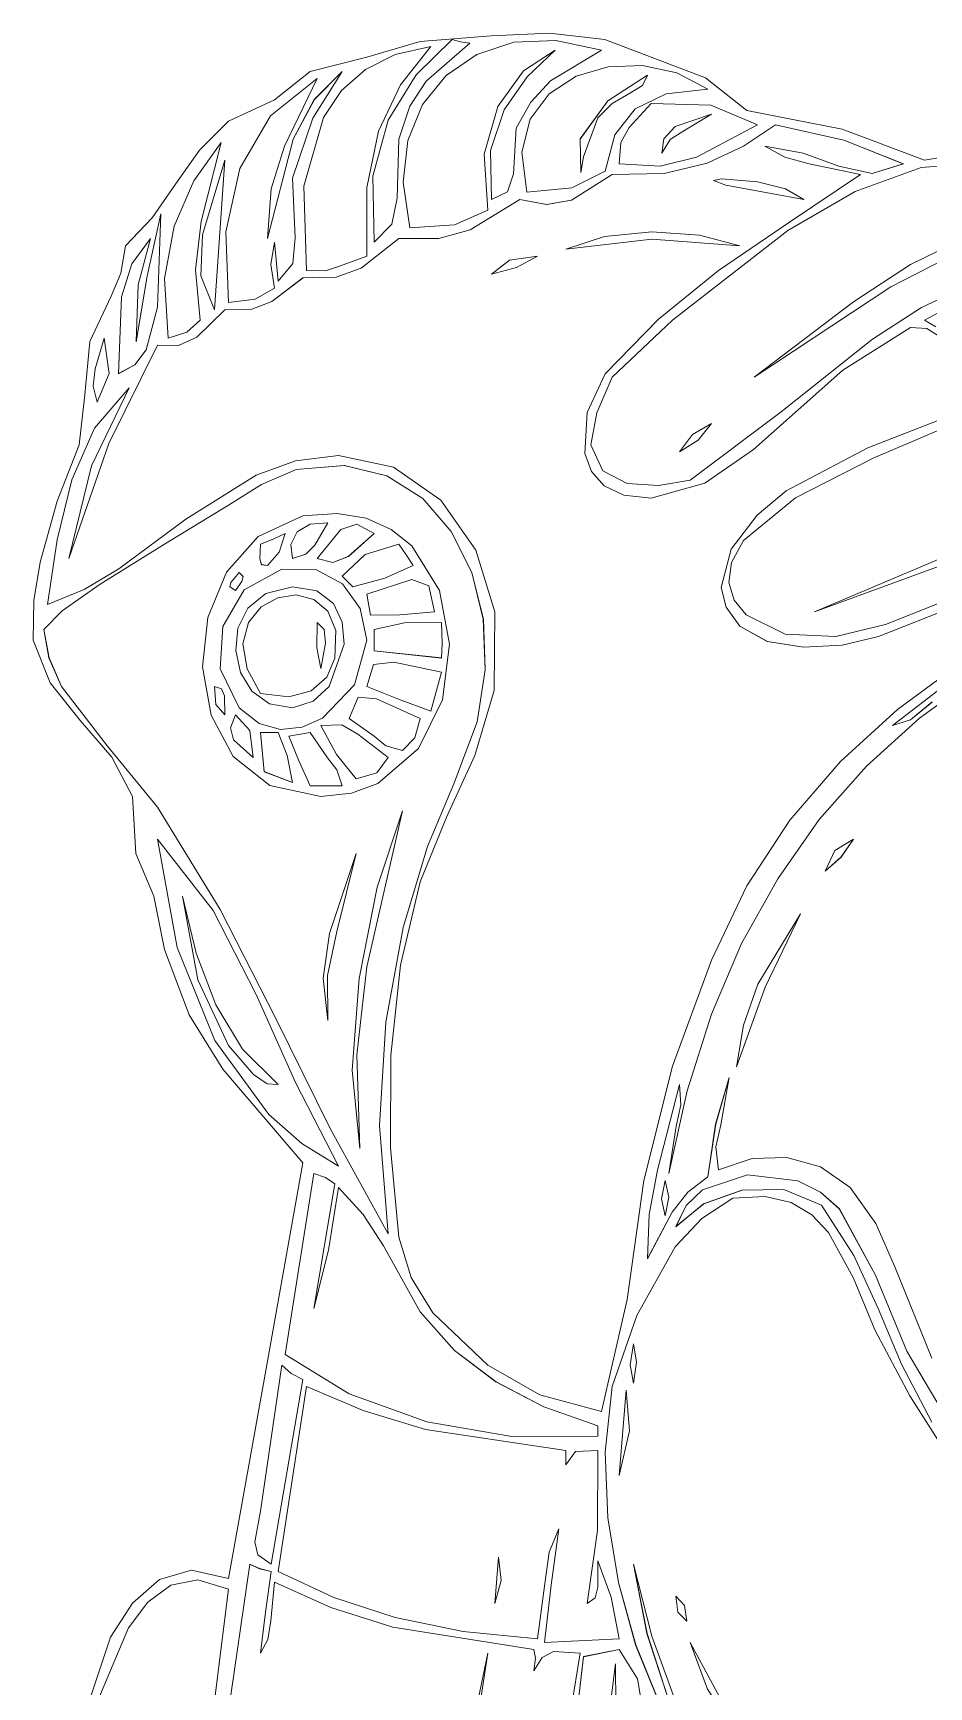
# Model space of a CAD drawing. Header units: inches. Extents: x 9 to 288, y -355 to -66.
# Drawn here: x 37 to 93.6, y -170.2 to -65.7 of the extents above; entities that cross this region are included whole.
import ezdxf

# ---------------------------------------------------------------- set-up
doc = ezdxf.new("R2010")
doc.units = ezdxf.units.IN
doc.header["$MEASUREMENT"] = 0
doc.layers.add('Layer 1', color=7, linetype='Continuous')

msp = doc.modelspace()

# ---------------------------------------------------------------- linework, layer by layer
at = {"layer": 'Layer 1', "color": 7, "lineweight": 9}
for points in [[(40.05, -172.45), (41.88, -167.02), (43.27, -164.86), (44.96, -163.37), (46.98, -162.78), (49.32, -163.31), (51.69, -150.18), (54.03, -137.06), (48.97, -131.16), (46.84, -127.72), (45.28, -123.59), (44.61, -120.23), (43.48, -117.53), (43.26, -113.94), (41.96, -111.46), (39.98, -109.16), (38.06, -106.77), (36.98, -104.07), (37.02, -101.56), (37.43, -99.14), (38.51, -95.3), (39.89, -91.73), (40.24, -88.59), (40.57, -85.22), (41.92, -82.36), (42.53, -80.9), (42.81, -79.17), (44.5, -77.41), (45.97, -75.29), (47.49, -73.14), (49.32, -71.31), (52.23, -69.97), (54.48, -68.17), (58.07, -67.27), (61.43, -66.27), (65.92, -65.93), (69.6, -65.75), (73.1, -66.15), (76.02, -67.27), (79.45, -68.58), (82.08, -70.64), (88.09, -71.81), (93.3, -73.78), (95.56, -73.39)], [(62.11, -66.6), (60.2, -69.01), (58.81, -71.94), (58.06, -75.5), (58.07, -79.84), (56.34, -80.46), (55.46, -80.76), (54.26, -80.74), (54.09, -75.41), (55.32, -71.08), (56.47, -69.38), (57.98, -68.04), (59.86, -67.1), (62.11, -66.6), (62.11, -66.6)], [(54.26, -80.74), (55.46, -80.76), (56.34, -80.46), (58.07, -79.84), (58.06, -75.5), (58.81, -71.94), (60.2, -69.01), (62.11, -66.6), (59.86, -67.1), (57.98, -68.04), (56.47, -69.38), (55.32, -71.08), (54.09, -75.41), (54.26, -80.74), (54.26, -80.74)], [(64.58, -66.38), (61.82, -68.78), (60.77, -70.36), (60.09, -72.44), (59.98, -76.16), (59.65, -77.82), (58.52, -78.94), (58.45, -74.78), (59.42, -71.25), (61.18, -68.38), (63.46, -66.15), (63.98, -66.3), (64.58, -66.38), (64.58, -66.38)], [(63.46, -66.15), (61.18, -68.38), (59.42, -71.25), (58.45, -74.78), (58.52, -78.94), (59.65, -77.82), (59.98, -76.16), (60.09, -72.44), (60.77, -70.36), (61.82, -68.78), (64.58, -66.38), (63.98, -66.3), (63.46, -66.15), (63.46, -66.15)], [(72.88, -66.83), (69.66, -68.76), (68.42, -70.1), (67.5, -71.76), (67.34, -74.64), (66.96, -75.77), (65.93, -76.25), (65.87, -73.15), (66.73, -70.59), (68.19, -68.5), (69.97, -66.83), (67.96, -68.12), (66.35, -70.39), (65.48, -73.4), (65.7, -76.92), (63.61, -77.86), (60.77, -78.05), (60.35, -75.15), (60.65, -72.53), (61.58, -70.26), (63.07, -68.43), (65.02, -67.09), (67.36, -66.33), (70.01, -66.22), (72.88, -66.83), (72.88, -66.83)], [(60.77, -78.05), (63.61, -77.86), (65.7, -76.92), (65.48, -73.4), (66.35, -70.39), (67.96, -68.12), (69.97, -66.83), (68.19, -68.5), (66.73, -70.59), (65.87, -73.15), (65.93, -76.25), (66.96, -75.77), (67.34, -74.64), (67.5, -71.76), (68.42, -70.1), (69.66, -68.76), (72.88, -66.83), (70.01, -66.22), (67.36, -66.33), (65.02, -67.09), (63.07, -68.43), (61.58, -70.26), (60.65, -72.53), (60.35, -75.15), (60.77, -78.05), (60.77, -78.05)], [(79.61, -69.29), (76.98, -69.58), (75.02, -70.53), (73.73, -72.16), (73.11, -74.46), (71.02, -75.51), (68.17, -75.8), (67.86, -73.27), (68.39, -71.19), (69.59, -69.58), (71.28, -68.47), (73.3, -67.87), (75.48, -67.79), (77.64, -68.26), (79.61, -69.29), (79.61, -69.29)], [(68.17, -75.8), (71.02, -75.51), (73.11, -74.46), (73.73, -72.16), (75.02, -70.53), (76.98, -69.58), (79.61, -69.29), (77.64, -68.26), (75.48, -67.79), (73.3, -67.87), (71.28, -68.47), (69.59, -69.58), (68.39, -71.19), (67.86, -73.27), (68.17, -75.8), (68.17, -75.8)], [(56.5, -68.17), (54.65, -71.11), (53.36, -74.9), (53.53, -78.68), (53.39, -80.3), (52.46, -81.41), (52.24, -78.94), (52, -80.36), (52.24, -81.86), (51.02, -82.55), (49.32, -82.76), (49.16, -78.3), (50.05, -74.29), (51.98, -70.97), (54.93, -68.62), (52.86, -72.88), (52.01, -75.57), (51.79, -78.72), (53.4, -72.44), (54.75, -69.94), (56.5, -68.17), (56.5, -68.17)], [(51.79, -78.72), (52.01, -75.57), (52.86, -72.88), (54.93, -68.62), (51.98, -70.97), (50.05, -74.29), (49.16, -78.3), (49.32, -82.76), (51.02, -82.55), (52.24, -81.86), (52, -80.36), (52.24, -78.94), (52.46, -81.41), (53.39, -80.3), (53.53, -78.68), (53.36, -74.9), (54.65, -71.11), (56.5, -68.17), (54.74, -69.94), (53.4, -72.44), (51.79, -78.72), (51.79, -78.72)], [(71.54, -72.44), (71.58, -74.54), (71.76, -73.56), (72.66, -71.09), (73.57, -70.19), (74.62, -69.58), (75.47, -69.05), (75.8, -68.4), (73.28, -70.03), (71.54, -72.44), (71.54, -72.44)], [(75.8, -68.4), (75.47, -69.05), (74.62, -69.58), (73.57, -70.19), (72.66, -71.09), (71.76, -73.56), (71.58, -74.54), (71.54, -72.43), (73.28, -70.03), (75.8, -68.4), (75.8, -68.4)], [(82.75, -71.54), (78.9, -73.57), (76.6, -74.15), (74, -74.01), (74.12, -72.66), (74.63, -71.71), (76.02, -70.19), (79.79, -70.3), (82.75, -71.54), (82.75, -71.54)], [(76.02, -70.19), (74.63, -71.71), (74.12, -72.66), (74, -74.01), (76.6, -74.15), (78.9, -73.57), (82.75, -71.54), (79.79, -70.3), (76.02, -70.19), (76.02, -70.19)], [(76.7, -73.33), (77.22, -72.46), (78.08, -71.91), (79.84, -70.86), (77.54, -71.65), (76.83, -72.42), (76.7, -73.33), (76.7, -73.33)], [(79.84, -70.86), (78.08, -71.91), (77.22, -72.46), (76.7, -73.33), (76.83, -72.42), (77.54, -71.65), (79.84, -70.86), (79.84, -70.86)], [(39.23, -98.91), (41.76, -91.65), (44.83, -85.45), (46.16, -85.48), (47.32, -84.95), (49.1, -83.21), (50.8, -83.17), (52.06, -82.69), (54.03, -81.19), (56.13, -81.15), (57.7, -80.59), (60.09, -78.72), (62.62, -78.72), (64.6, -78.17), (67.72, -76.25), (69.42, -76.56), (71, -76.29), (73.56, -74.68), (76.85, -74.61), (79.57, -73.96), (81.86, -72.89), (83.88, -71.54), (88.19, -72.5), (91.95, -74.01), (89.99, -74.62), (87.89, -74.15), (85.63, -73.32), (83.2, -72.89), (84.47, -73.59), (86.01, -74.01), (89.26, -74.68), (84.82, -77.64), (80.29, -80.74), (76.46, -83.82), (73.11, -87.25), (71.99, -89.69), (71.84, -92.29), (72.25, -93.42), (73.06, -94.33), (74.3, -94.92), (76.02, -95.1), (79.41, -94.17), (82.5, -92.04), (88.14, -87.02), (92.4, -84.33), (93.44, -84.4), (94.42, -85)], [(94.42, -85), (93.44, -84.4), (92.4, -84.33), (88.14, -87.02), (82.5, -92.04), (79.41, -94.17), (76.02, -95.1), (74.3, -94.92), (73.06, -94.33), (72.26, -93.42), (71.84, -92.29), (71.99, -89.69), (73.11, -87.25), (76.46, -83.82), (80.29, -80.74), (84.82, -77.64), (89.26, -74.68), (86.01, -74.01), (84.47, -73.59), (83.2, -72.89), (85.63, -73.32), (87.89, -74.15), (89.99, -74.62), (91.96, -74.01), (88.19, -72.5), (83.88, -71.54), (81.87, -72.89), (79.57, -73.96), (76.85, -74.61), (73.56, -74.68), (71, -76.29), (69.43, -76.56), (67.72, -76.25), (64.6, -78.17), (62.62, -78.72), (60.09, -78.72), (57.7, -80.59), (56.13, -81.15), (54.04, -81.19), (52.06, -82.69), (50.8, -83.17), (49.1, -83.21), (47.32, -84.95), (46.16, -85.48), (44.84, -85.45), (41.76, -91.65), (39.23, -98.91), (40.68, -93.07), (43.04, -88.14), (43.04, -88.14)], [(48.87, -72.66), (47.59, -77.65), (47.23, -80.69), (47.53, -83.88), (46.7, -84.62), (45.51, -85), (45.29, -81.25), (45.89, -77.94), (47.13, -75.08), (48.87, -72.66), (48.87, -72.66)], [(45.51, -85), (46.7, -84.62), (47.53, -83.88), (47.23, -80.69), (47.59, -77.65), (48.87, -72.66), (47.13, -75.08), (45.89, -77.94), (45.29, -81.25), (45.51, -85), (45.51, -85)], [(49.1, -73.78), (48.43, -83.21), (47.57, -81.08), (47.68, -78.48), (49.1, -73.78), (49.1, -73.78)], [(48.43, -83.21), (49.1, -73.78), (47.68, -78.48), (47.57, -81.08), (48.43, -83.21), (48.43, -83.21)], [(104.07, -80.29), (100.06, -80.52), (96.43, -81.51), (93.11, -83.07), (90.01, -85.06), (84.23, -89.65), (78.49, -93.98), (76.48, -94.31), (74.52, -94.18), (72.98, -93.38), (72.21, -91.73), (72.59, -89.71), (73.56, -87.47), (77.37, -83.88), (84.66, -78.21), (88.91, -75.74), (93.08, -74.23), (97.43, -73.9), (100.72, -74.89), (102.94, -77.06), (104.07, -80.29), (104.07, -80.29)], [(93.08, -74.23), (88.91, -75.74), (84.66, -78.21), (77.37, -83.88), (73.56, -87.47), (72.59, -89.71), (72.21, -91.73), (72.98, -93.38), (74.52, -94.18), (76.48, -94.31), (78.49, -93.98), (84.23, -89.65), (90.01, -85.06), (93.11, -83.07), (96.43, -81.51), (100.06, -80.52), (104.07, -80.29), (102.94, -77.06), (100.72, -74.89), (97.43, -73.9), (93.08, -74.23), (93.08, -74.23)], [(82.75, -75.13), (80.47, -74.95), (79.96, -75.05), (80.74, -75.35), (85.67, -76.25), (84.51, -75.57), (82.75, -75.13), (82.75, -75.13)], [(85.67, -76.25), (80.74, -75.35), (79.96, -75.05), (80.47, -74.95), (82.75, -75.13), (84.51, -75.57), (85.67, -76.25), (85.67, -76.25)], [(45.06, -77.15), (44.83, -83.04), (44.13, -85.75), (43.41, -86.7), (42.37, -87.24), (42.57, -82.4), (43.22, -80.32), (44.39, -78.72), (43.61, -81.64), (43.49, -85.22), (44.18, -81.09), (45.06, -77.15), (45.06, -77.15)], [(43.49, -85.23), (43.61, -81.64), (44.39, -78.72), (43.22, -80.32), (42.57, -82.4), (42.37, -87.25), (43.41, -86.7), (44.13, -85.75), (44.83, -83.04), (45.06, -77.15), (44.18, -81.09), (43.49, -85.23), (43.49, -85.23)], [(70.64, -79.39), (76.07, -78.75), (81.63, -79.17), (79.08, -78.5), (76.06, -78.3), (73.07, -78.59), (70.64, -79.39), (70.64, -79.39)], [(81.63, -79.17), (76.07, -78.75), (70.64, -79.39), (73.07, -78.59), (76.06, -78.3), (79.08, -78.5), (81.63, -79.17), (81.63, -79.17)], [(100.48, -78.27), (102.48, -78.14), (102.76, -78.12), (102.28, -78.05), (98.58, -78.07), (95.77, -78.72), (92.42, -80.36), (88.8, -82.71), (82.53, -87.47), (91.16, -81.77), (95.48, -79.56), (100.48, -78.27), (100.48, -78.27)], [(82.53, -87.47), (88.8, -82.71), (92.42, -80.36), (95.77, -78.72), (98.58, -78.07), (102.28, -78.05), (102.76, -78.12), (102.48, -78.14), (100.48, -78.27), (95.48, -79.56), (91.16, -81.77), (82.53, -87.47), (82.53, -87.47)], [(65.93, -80.96), (67.52, -80.54), (68.84, -79.84), (67.07, -80.08), (65.93, -80.96), (65.93, -80.96)], [(68.84, -79.84), (67.52, -80.54), (65.93, -80.96), (67.07, -80.08), (68.84, -79.84), (68.84, -79.84)], [(94, -84.3), (93.3, -83.88), (96.35, -82.22)], [(96.35, -82.22), (93.3, -83.88), (94, -84.3)], [(41.47, -85), (41.79, -87.23), (41.02, -89.04), (40.78, -88.03), (40.9, -86.95), (41.47, -85), (41.47, -85)], [(41.02, -89.04), (41.79, -87.23), (41.47, -85), (40.9, -86.95), (40.78, -88.03), (41.02, -89.04), (41.02, -89.04)], [(112.82, -92.85), (100.48, -98.69), (94.02, -101.81), (90.82, -103.09), (87.69, -103.85), (84.49, -103.69), (82.02, -102.47), (81.26, -101.54), (80.93, -100.43), (81.1, -99.17), (81.86, -97.79), (85.14, -95.09), (90.05, -92.58), (100.48, -88.14), (106.99, -85.22), (108.71, -85.06), (110.34, -85.54), (112.82, -87.24), (113.29, -90.13), (112.82, -92.85), (112.82, -92.85)], [(112.82, -87.24), (110.34, -85.54), (108.71, -85.06), (106.99, -85.23), (100.48, -88.14), (90.05, -92.58), (85.14, -95.09), (81.86, -97.79), (81.1, -99.17), (80.93, -100.43), (81.26, -101.54), (82.02, -102.47), (84.49, -103.69), (87.69, -103.85), (90.82, -103.09), (94.02, -101.81), (100.48, -98.69), (112.82, -92.85), (113.29, -90.13), (112.82, -87.24), (112.82, -87.24)], [(95.56, -105.52), (91.59, -108.44), (87.98, -111.73), (84.79, -115.43), (82.06, -119.59), (79.84, -124.27), (77.38, -130.96), (75.57, -138.18), (74.5, -145.69), (72.88, -152.76), (68.99, -151.72), (65.7, -149.85), (62.24, -146.54), (60.87, -144.31), (60.09, -141.77), (59.55, -136.13), (59.58, -130.3), (60.2, -124.59), (61.44, -119.33), (63.11, -115.2), (64.88, -111.36), (66.11, -107.24), (66.15, -102.28), (64.96, -98.38), (62.73, -95.23), (59.74, -93.14), (56.28, -92.41), (53.55, -92.76), (51.08, -93.65), (46.63, -96.43), (42.4, -99.56), (40.21, -100.88), (37.88, -101.83), (38.5, -97.73), (39.42, -93.95), (40.87, -90.69), (43.04, -88.14), (40.68, -93.07), (39.23, -98.91), (39.23, -98.91)], [(43.04, -88.14), (40.87, -90.69), (39.43, -93.95), (38.5, -97.73), (37.88, -101.83), (40.21, -100.88), (42.4, -99.56), (46.63, -96.43), (51.08, -93.65), (53.55, -92.76), (56.28, -92.41), (59.74, -93.14), (62.73, -95.23), (64.96, -98.38), (66.15, -102.28), (66.11, -107.24), (64.89, -111.36), (63.12, -115.2), (61.44, -119.33), (60.2, -124.59), (59.58, -130.3), (59.55, -136.13), (60.09, -141.77), (60.87, -144.31), (62.24, -146.54), (65.7, -149.85), (68.99, -151.72), (72.88, -152.76), (74.51, -145.69), (75.57, -138.18), (77.38, -130.96), (79.84, -124.27), (82.06, -119.59), (84.79, -115.43), (87.98, -111.73), (91.59, -108.44), (95.56, -105.52)], [(95.72, -89.6), (89.71, -91.93), (84.55, -94.65), (82.73, -96.18), (81.09, -98.32), (80.45, -100.75), (80.76, -101.98), (81.63, -103.18), (83.36, -104.15), (85.64, -104.52), (88.09, -104.38), (90.38, -103.85), (95.18, -101.95)], [(95.18, -101.95), (90.38, -103.85), (88.1, -104.38), (85.64, -104.52), (83.37, -104.15), (81.63, -103.18), (80.76, -101.98), (80.45, -100.75), (81.09, -98.32), (82.73, -96.18), (84.55, -94.65), (89.71, -91.93), (95.72, -89.6)], [(77.82, -92.18), (78.99, -91.44), (79.84, -90.39), (78.63, -91.09), (77.82, -92.18), (77.82, -92.18)], [(79.84, -90.39), (78.99, -91.44), (77.82, -92.18), (78.63, -91.09), (79.84, -90.39), (79.84, -90.39)], [(61.89, -117.09), (63.57, -113.14), (65.03, -109.23), (65.55, -105.94), (65.42, -102.75), (64.69, -99.79), (63.4, -97.21), (61.6, -95.13), (59.33, -93.7), (56.64, -93.05), (53.59, -93.3), (51.41, -94.24), (49.32, -95.55), (45.28, -98.01), (41.21, -100.54), (38.81, -102.21), (37.65, -103.4), (37.98, -105.19), (38.78, -106.99), (41.68, -110.76), (44.83, -114.62), (48.79, -121.07), (52.31, -127.95), (55.74, -134.89), (59.42, -141.54), (58.87, -134.72), (59.26, -128.19), (60.35, -122.22), (61.89, -117.09), (61.89, -117.09)], [(59.42, -141.54), (55.74, -134.89), (52.31, -127.95), (48.79, -121.07), (44.84, -114.62), (41.68, -110.76), (38.78, -106.99), (37.99, -105.19), (37.66, -103.4), (38.82, -102.21), (41.21, -100.54), (45.28, -98.01), (49.32, -95.55), (51.41, -94.24), (53.59, -93.3), (56.65, -93.04), (59.33, -93.7), (61.6, -95.13), (63.4, -97.21), (64.69, -99.79), (65.43, -102.75), (65.55, -105.94), (65.03, -109.23), (63.57, -113.14), (61.89, -117.09), (60.35, -122.22), (59.26, -128.19), (58.87, -134.72), (59.42, -141.54), (59.42, -141.54)], [(86.35, -102.28), (95.84, -98.81), (104.97, -94.42), (86.35, -102.28), (86.35, -102.28)], [(104.97, -94.42), (95.84, -98.81), (86.35, -102.28), (104.97, -94.42), (104.97, -94.42)], [(54.03, -96.22), (56.18, -96.07), (58.03, -96.38), (59.61, -97.08), (60.9, -98.12), (62.65, -100.93), (63.29, -104.33), (62.85, -107.83), (61.33, -110.92), (58.76, -113.13), (57.09, -113.74), (55.16, -113.95), (51.94, -113.24), (49.63, -111.41), (48.22, -108.8), (47.68, -105.76), (48.01, -102.64), (49.19, -99.78), (51.2, -97.52), (54.03, -96.22), (54.03, -96.22)], [(55.16, -113.95), (57.09, -113.74), (58.76, -113.13), (61.33, -110.92), (62.85, -107.83), (63.29, -104.33), (62.65, -100.93), (60.9, -98.12), (59.61, -97.08), (58.03, -96.38), (56.18, -96.07), (54.03, -96.22), (51.2, -97.52), (49.19, -99.78), (48.01, -102.64), (47.68, -105.76), (48.22, -108.8), (49.63, -111.41), (51.94, -113.24), (55.16, -113.95), (55.16, -113.95)], [(55.61, -96.67), (54.77, -98.08), (54.21, -98.64), (53.36, -98.91), (53.26, -98.03), (53.66, -97.24), (54.48, -96.74), (55.61, -96.67), (55.61, -96.67)], [(53.36, -98.91), (54.21, -98.64), (54.77, -98.08), (55.6, -96.67), (54.48, -96.74), (53.66, -97.24), (53.26, -98.03), (53.36, -98.91), (53.36, -98.91)], [(58.52, -97.34), (56.9, -98.8), (55.92, -99.17), (54.93, -98.91), (56.42, -97.08), (57.44, -96.74), (58.52, -97.34), (58.52, -97.34)], [(54.93, -98.91), (55.92, -99.17), (56.89, -98.8), (58.52, -97.34), (57.44, -96.74), (56.42, -97.09), (54.93, -98.91), (54.93, -98.91)], [(52.91, -97.34), (52.52, -98.52), (51.79, -99.36), (51.4, -99.3), (51.31, -98.94), (51.34, -98.01), (52.14, -97.69), (52.91, -97.34), (52.91, -97.34)], [(51.34, -98.01), (51.31, -98.94), (51.4, -99.31), (51.79, -99.36), (52.52, -98.52), (52.91, -97.34), (52.14, -97.69), (51.34, -98.01), (51.34, -98.01)], [(60.09, -98.01), (60.54, -98.69), (60.99, -99.36), (59.2, -100.15), (57.18, -100.71), (56.5, -100.03), (57.95, -98.67), (60.09, -98.01), (60.09, -98.01)], [(56.5, -100.03), (57.18, -100.71), (59.2, -100.15), (60.99, -99.36), (60.54, -98.69), (60.09, -98.01), (57.95, -98.67), (56.5, -100.03), (56.5, -100.03)], [(52.69, -99.59), (54.84, -99.61), (56.53, -100.51), (57.65, -102.07), (58.07, -104.07), (57.29, -106.89), (55.26, -109), (53.98, -109.57), (52.62, -109.71), (51.27, -109.33), (50, -108.34), (48.8, -105.89), (48.97, -103.2), (50.32, -100.89), (52.69, -99.59), (52.69, -99.59)], [(50, -108.34), (51.27, -109.33), (52.62, -109.71), (53.98, -109.57), (55.26, -109), (57.29, -106.89), (58.07, -104.07), (57.65, -102.07), (56.53, -100.51), (54.84, -99.61), (52.69, -99.59), (50.32, -100.89), (48.97, -103.2), (48.8, -105.89), (50, -108.34), (50, -108.34)], [(50, -99.81), (50.26, -100.06), (50.16, -100.37), (49.77, -100.93), (49.4, -100.7), (49.48, -100.44), (50, -99.81), (50, -99.81)], [(49.77, -100.93), (50.16, -100.37), (50.26, -100.06), (50, -99.81), (49.48, -100.44), (49.4, -100.7), (49.77, -100.93), (49.77, -100.93)], [(53.36, -108.34), (54.68, -107.93), (55.68, -107), (56.63, -104.33), (56.51, -102.94), (55.95, -101.76), (54.91, -100.95), (53.36, -100.71), (51.68, -101.13), (50.54, -102.05), (49.92, -103.32), (49.78, -104.73), (50.08, -106.12), (50.8, -107.3), (51.91, -108.1), (53.36, -108.34), (53.36, -108.34)], [(53.36, -100.71), (54.91, -100.95), (55.95, -101.76), (56.51, -102.94), (56.63, -104.33), (55.68, -107), (54.68, -107.93), (53.36, -108.34), (51.91, -108.1), (50.8, -107.3), (50.08, -106.12), (49.78, -104.73), (49.92, -103.32), (50.54, -102.05), (51.68, -101.13), (53.36, -100.71), (53.36, -100.71)], [(56.05, -105.2), (56.1, -103.46), (55.59, -102.24), (54.71, -101.5), (53.6, -101.22), (52.44, -101.39), (51.38, -101.97), (50.59, -102.95), (50.22, -104.3), (50.5, -105.88), (51.34, -107.44), (53.13, -107.65), (54.55, -107.27), (55.54, -106.41), (56.05, -105.2), (56.05, -105.2)], [(51.34, -107.44), (50.5, -105.88), (50.22, -104.3), (50.59, -102.95), (51.38, -101.97), (52.44, -101.39), (53.6, -101.22), (54.71, -101.5), (55.59, -102.24), (56.1, -103.46), (56.05, -105.2), (55.54, -106.41), (54.55, -107.27), (53.13, -107.65), (51.34, -107.44), (51.34, -107.44)], [(62.34, -102.28), (60.14, -102.48), (58.3, -102.5), (58.07, -101.16), (60.9, -100.25), (61.98, -100.65), (62.34, -102.28), (62.34, -102.28)], [(58.07, -101.16), (58.3, -102.5), (60.14, -102.48), (62.34, -102.28), (61.98, -100.65), (60.9, -100.25), (58.07, -101.16), (58.07, -101.16)], [(54.93, -102.95), (55.36, -103.39), (55.45, -104.27), (55.16, -105.87), (54.9, -104.55), (54.93, -102.95), (54.93, -102.95)], [(55.16, -105.87), (55.45, -104.27), (55.37, -103.39), (54.93, -102.95), (54.9, -104.55), (55.16, -105.87), (55.16, -105.87)], [(62.79, -102.95), (62.83, -104.28), (62.79, -105.19), (58.52, -104.75), (58.52, -103.4), (60.45, -102.97), (62.79, -102.95), (62.79, -102.95)], [(58.52, -103.4), (58.52, -104.75), (62.79, -105.2), (62.83, -104.28), (62.79, -102.95), (60.45, -102.97), (58.52, -103.4), (58.52, -103.4)], [(62.79, -106.09), (62.11, -108.56), (60.06, -107.8), (58.07, -106.99), (58.48, -105.61), (59.77, -105.45), (62.79, -106.09), (62.79, -106.09)], [(58.07, -106.99), (60.06, -107.8), (62.11, -108.56), (62.79, -106.09), (59.77, -105.45), (58.48, -105.61), (58.07, -106.99), (58.07, -106.99)], [(96.67, -106.32), (92.98, -109), (89.64, -112.03), (86.65, -115.4), (84.02, -119.14), (81.74, -123.23), (79.83, -127.69), (78.3, -132.52), (77.14, -137.73), (77.6, -134.76), (77.9, -133.41), (77.82, -132.12), (76.43, -137.52), (75.9, -140.32), (75.8, -143.12), (77.35, -140.18), (78.34, -138.92), (79.61, -137.96), (80.1, -134.63), (80.96, -131.67), (80.42, -134.66), (80.11, -136.06), (80.29, -137.51), (82.4, -136.8), (84.6, -136.72), (86.72, -137.31), (88.59, -138.63), (90.21, -140.9), (91.41, -143.64), (93.75, -149.4)], [(93.75, -149.4), (91.41, -143.64), (90.21, -140.89), (88.59, -138.63), (86.72, -137.31), (84.6, -136.72), (82.4, -136.8), (80.29, -137.5), (80.11, -136.06), (80.42, -134.66), (80.96, -131.67), (80.11, -134.63), (79.61, -137.95), (78.34, -138.92), (77.36, -140.18), (75.8, -143.11), (75.9, -140.32), (76.43, -137.52), (77.82, -132.12), (77.9, -133.41), (77.6, -134.76), (77.15, -137.73), (78.3, -132.52), (79.83, -127.69), (81.74, -123.23), (84.02, -119.13), (86.65, -115.4), (89.64, -112.03), (92.98, -109), (96.67, -106.32)], [(95.19, -106.44), (91.28, -109.46), (92.41, -109.11), (93.78, -107.98)], [(93.78, -107.97), (92.42, -109.11), (91.28, -109.46), (95.19, -106.44)], [(48.43, -106.99), (48.88, -107.15), (49.07, -107.58), (49.1, -108.78), (48.52, -108.13), (48.43, -106.99), (48.43, -106.99)], [(49.1, -108.78), (49.07, -107.58), (48.88, -107.15), (48.43, -106.99), (48.52, -108.13), (49.1, -108.78), (49.1, -108.78)], [(61.44, -109.01), (61.1, -110.24), (60.32, -111.03), (59.26, -110.74), (58.52, -110.13), (56.95, -109.01), (57.52, -107.66), (58.68, -107.78), (61.44, -109.01), (61.44, -109.01)], [(56.95, -109.01), (58.52, -110.13), (59.26, -110.74), (60.32, -111.03), (61.1, -110.24), (61.44, -109.01), (58.68, -107.78), (57.52, -107.66), (56.95, -109.01), (56.95, -109.01)], [(49.77, -108.78), (50.68, -109.78), (50.89, -111.48), (49.65, -110.36), (49.46, -109.6), (49.77, -108.78), (49.77, -108.78)], [(50.89, -111.48), (50.68, -109.78), (49.77, -108.78), (49.46, -109.6), (49.65, -110.36), (50.89, -111.48), (50.89, -111.48)], [(59.42, -111.48), (58.7, -112.44), (57.4, -112.82), (56.14, -111.28), (55.16, -109.46), (56.48, -109.41), (57.5, -110), (59.42, -111.48), (59.42, -111.48)], [(55.16, -109.46), (56.14, -111.28), (57.4, -112.82), (58.7, -112.44), (59.42, -111.48), (57.5, -110), (56.48, -109.41), (55.16, -109.46), (55.16, -109.46)], [(51.34, -109.91), (52.46, -109.91), (53.03, -111.36), (53.36, -113.05), (51.57, -112.37), (51.34, -109.91), (51.34, -109.91)], [(51.57, -112.38), (53.36, -113.05), (53.03, -111.36), (52.46, -109.91), (51.34, -109.91), (51.57, -112.38), (51.57, -112.38)], [(54.48, -109.91), (55.57, -111.51), (56.17, -112.26), (56.5, -113.27), (54.48, -113.27), (53.78, -111.73), (53.14, -110.13), (54.48, -109.91), (54.48, -109.91)], [(53.14, -110.13), (53.78, -111.73), (54.48, -113.27), (56.5, -113.27), (56.17, -112.26), (55.57, -111.51), (54.48, -109.91), (53.14, -110.13), (53.14, -110.13)], [(60.32, -114.84), (58.07, -124.7), (57.43, -130.24), (57.62, -136.16), (57.13, -131.22), (57.58, -125.43), (58.72, -119.67), (60.32, -114.84), (60.32, -114.84)], [(57.62, -136.16), (57.43, -130.24), (58.07, -124.7), (60.32, -114.84), (58.72, -119.67), (57.58, -125.43), (57.13, -131.22), (57.62, -136.16), (57.62, -136.16)], [(56.28, -137.28), (53.55, -131.99), (51.08, -126.43), (48.35, -121.14), (44.83, -116.64), (46.09, -123.47), (48.46, -129.34), (51.88, -134.01), (53.96, -135.84), (56.28, -137.28), (56.28, -137.28)], [(44.84, -116.64), (48.35, -121.14), (51.08, -126.43), (53.55, -131.99), (56.28, -137.28), (53.96, -135.84), (51.88, -134.01), (48.46, -129.34), (46.09, -123.47), (44.84, -116.64), (44.84, -116.64)], [(88.81, -116.64), (88.03, -117.76), (87.02, -118.66), (87.62, -117.35), (88.81, -116.64), (88.81, -116.64)], [(87.02, -118.66), (88.03, -117.77), (88.81, -116.64), (87.62, -117.35), (87.02, -118.66), (87.02, -118.66)], [(57.4, -117.54), (56.17, -122.47), (55.57, -125.24), (55.6, -128.08), (55.3, -125.4), (55.71, -122.58), (57.4, -117.54), (57.4, -117.54)], [(55.61, -128.08), (55.57, -125.24), (56.17, -122.47), (57.4, -117.54), (55.71, -122.58), (55.3, -125.4), (55.61, -128.08), (55.61, -128.08)], [(46.41, -120.23), (47.29, -123.83), (48.52, -127.09), (50.21, -129.89), (52.46, -132.12), (51.76, -132.07), (50.91, -131.5), (49.32, -129.65), (47.39, -125.51), (46.41, -120.23), (46.41, -120.23)], [(49.32, -129.65), (50.91, -131.5), (51.76, -132.07), (52.46, -132.12), (50.21, -129.89), (48.52, -127.09), (47.29, -123.83), (46.41, -120.23), (47.39, -125.51), (49.32, -129.65), (49.32, -129.65)], [(81.41, -131), (83.23, -125.98), (85.45, -121.35), (82.77, -125.79), (81.85, -128.37), (81.41, -131), (81.41, -131)], [(85.45, -121.35), (83.23, -125.98), (81.41, -131), (81.85, -128.37), (82.77, -125.79), (85.45, -121.35), (85.45, -121.35)], [(54.71, -146.26), (55.64, -142.59), (56.28, -138.63), (57.84, -140.32), (59.11, -142.3), (61.44, -146.48), (63.61, -148.91), (66.23, -150.89), (69.25, -152.47), (72.66, -153.66), (72.66, -154.33), (67.23, -154.34), (61.86, -153.42), (56.95, -151.66), (52.91, -149.17), (54.71, -137.73), (55.45, -137.99), (56.05, -138.4), (54.71, -146.26), (54.71, -146.26)], [(56.05, -138.4), (55.46, -137.99), (54.71, -137.73), (52.91, -149.17), (56.95, -151.66), (61.86, -153.42), (67.23, -154.34), (72.66, -154.33), (72.66, -153.66), (69.25, -152.47), (66.22, -150.89), (63.61, -148.91), (61.44, -146.48), (59.11, -142.3), (57.84, -140.32), (56.28, -138.63), (55.64, -142.59), (54.71, -146.26), (56.05, -138.4), (56.05, -138.4)], [(76.92, -138.18), (77.14, -139.24), (76.92, -140.42), (76.67, -139.33), (76.92, -138.18), (76.92, -138.18)], [(76.92, -140.42), (77.14, -139.24), (76.92, -138.18), (76.67, -139.33), (76.92, -140.42), (76.92, -140.42)], [(93.75, -153.44), (91.85, -149.78), (90.36, -146.26), (88.83, -142.92), (86.79, -139.75), (84.4, -138.76), (81.76, -138.8), (79.34, -139.66), (77.59, -141.1), (78.23, -139.77), (79.26, -138.78), (82.12, -137.82), (85.29, -138.21), (86.73, -138.92), (87.91, -139.97), (90.19, -144.15), (92.18, -148.95), (96.05, -155.5)], [(96.05, -155.5), (92.18, -148.95), (90.19, -144.15), (87.92, -139.97), (86.73, -138.92), (85.29, -138.21), (82.12, -137.82), (79.26, -138.78), (78.23, -139.77), (77.59, -141.09), (79.35, -139.65), (81.77, -138.8), (84.4, -138.76), (86.79, -139.75), (88.83, -142.91), (90.36, -146.26), (91.85, -149.78), (93.75, -153.44)], [(105.77, -172.98), (103.68, -168.93), (101.38, -165.33), (95.16, -156.18), (92.36, -151.78), (90.16, -147.6), (88.8, -144.34), (87.22, -141.46), (86.18, -140.35), (84.88, -139.57), (83.23, -139.2), (81.18, -139.3), (79.22, -140.58), (77.54, -142.38), (75.13, -146.7), (73.56, -151.19), (73.12, -155.33), (73.29, -159.47), (73.97, -163.55), (75.05, -167.49), (77.96, -174.66)], [(77.96, -174.66), (75.04, -167.49), (73.97, -163.55), (73.29, -159.47), (73.12, -155.33), (73.56, -151.19), (75.13, -146.7), (77.54, -142.38), (79.22, -140.58), (81.18, -139.3), (83.23, -139.2), (84.88, -139.57), (86.18, -140.35), (87.22, -141.46), (88.8, -144.34), (90.16, -147.6), (92.36, -151.78), (95.16, -156.18), (101.38, -165.33), (103.68, -168.93), (105.76, -172.98)], [(74.9, -148.5), (75.1, -149.66), (74.9, -150.97), (74.7, -149.81), (74.9, -148.5), (74.9, -148.5)], [(74.9, -150.97), (75.1, -149.66), (74.9, -148.5), (74.7, -149.81), (74.9, -150.97), (74.9, -150.97)], [(52.02, -162.41), (51.17, -161.82), (50.98, -161), (51.34, -159.05), (52.69, -149.85), (53.29, -150.36), (54.03, -150.74), (52.02, -162.41), (52.02, -162.41)], [(54.03, -150.74), (53.29, -150.36), (52.69, -149.85), (51.34, -159.05), (50.98, -161), (51.17, -161.82), (52.01, -162.41), (54.03, -150.74), (54.03, -150.74)], [(52.46, -162.86), (55.97, -164.51), (59.86, -165.78), (64.15, -166.66), (68.84, -167.12), (69.34, -163.47), (69.58, -161.64), (70.19, -160.17), (69.71, -163.73), (69.29, -167.35), (74, -167.12), (73.5, -164.49), (72.66, -162.19), (72.65, -163.86), (72.48, -164.53), (71.99, -164.88), (72.64, -160.28), (72.66, -155.23), (71.25, -155.28), (70.64, -156.13), (70.64, -155.23), (61.76, -153.9), (57.84, -152.71), (54.26, -151.19), (52.46, -162.86), (52.46, -162.86)], [(54.26, -151.19), (57.84, -152.71), (61.76, -153.9), (70.64, -155.23), (70.64, -156.13), (71.25, -155.28), (72.66, -155.23), (72.64, -160.28), (71.99, -164.88), (72.48, -164.53), (72.65, -163.86), (72.66, -162.19), (73.5, -164.49), (74, -167.12), (69.29, -167.35), (69.71, -163.73), (70.19, -160.17), (69.58, -161.64), (69.34, -163.47), (68.84, -167.12), (64.15, -166.66), (59.86, -165.78), (55.97, -164.51), (52.46, -162.86), (54.26, -151.19), (54.26, -151.19)], [(74.45, -151.42), (74.65, -153.98), (74, -156.8), (74.45, -151.42), (74.45, -151.42)], [(74, -156.8), (74.65, -153.98), (74.45, -151.42), (74, -156.8), (74, -156.8)], [(49.31, -171.82), (50.67, -162.41), (51.29, -162.69), (52.01, -162.86), (51.67, -165.43), (51.34, -168.02), (51.34, -168.02)], [(52.02, -162.86), (51.29, -162.68), (50.67, -162.41), (49.31, -171.82)], [(70.98, -171.51), (71.54, -168.02), (69.85, -167.92), (69.14, -168.3), (68.62, -169.14), (68.71, -168.33), (68.62, -167.8), (59.71, -166.38), (55.79, -165.14), (52.24, -163.53), (52, -165.98), (51.82, -167.15), (51.34, -168.02), (51.67, -165.43), (52.02, -162.86), (52.02, -162.86)], [(66.38, -161.96), (66.55, -163.43), (66.15, -164.88), (66.38, -161.96), (66.38, -161.96)], [(66.15, -164.88), (66.55, -163.43), (66.38, -161.96), (66.15, -164.88), (66.15, -164.88)], [(77.08, -170.82), (75.77, -166.77), (74.9, -162.41), (76.06, -166.95), (77.59, -171.11)], [(74.9, -162.41), (75.76, -166.77), (77.08, -170.82)], [(77.59, -171.11), (76.06, -166.95), (74.9, -162.41), (74.9, -162.41)], [(49.32, -163.98), (48.31, -172.04), (47.75, -176.26), (46.85, -180.14), (43.46, -179.27), (40.35, -178.12), (40.35, -176.55), (46.63, -178.57), (45.21, -177.61), (43.26, -177), (41.24, -176.56), (40.48, -176.03), (40.35, -174.98), (46.41, -176.77), (43.63, -175.51), (40.35, -174.75), (41.24, -170.61), (43.01, -166.43), (44.23, -164.8), (45.69, -163.72), (47.39, -163.39), (49.32, -163.98), (49.32, -163.98)], [(40.35, -174.75), (43.63, -175.51), (46.4, -176.77), (40.35, -174.98), (40.48, -176.03), (41.24, -176.56), (43.26, -177), (45.21, -177.61), (46.63, -178.57), (40.35, -176.55), (40.35, -178.12), (43.46, -179.27), (46.85, -180.14), (47.75, -176.26), (48.31, -172.04), (49.32, -163.98), (47.39, -163.39), (45.69, -163.72), (44.23, -164.8), (43.01, -166.43), (41.24, -170.61), (40.35, -174.75), (40.35, -174.75)], [(51.34, -168.02), (51.82, -167.15), (52, -165.99), (52.24, -163.53), (55.79, -165.14), (59.71, -166.38), (68.62, -167.8), (68.71, -168.33), (68.62, -169.14), (69.14, -168.3), (69.85, -167.92), (71.54, -168.02), (70.98, -171.51)], [(77.59, -164.43), (78.13, -165.01), (78.27, -166), (77.72, -165.43), (77.59, -164.43), (77.59, -164.43)], [(78.27, -166), (78.13, -165.01), (77.59, -164.43), (77.72, -165.43), (78.27, -166), (78.27, -166)], [(63.01, -185.52), (65.7, -168.02), (63.99, -176.3)], [(63.99, -176.3), (65.7, -168.02), (63.01, -185.52)], [(71.34, -171.86), (71.76, -168.25), (74, -167.8), (75.16, -169.65), (75.38, -170.89)], [(75.38, -170.89), (75.16, -169.65), (74, -167.8), (71.76, -168.24), (71.34, -171.86)], [(78.49, -167.35), (81.21, -172.37), (84.34, -176.98), (88.03, -181.04), (92.4, -184.4), (90.99, -184.08), (89.71, -183.28), (84.88, -178.38), (81.18, -172.73), (79.58, -170.3), (78.49, -167.35), (78.49, -167.35)], [(81.18, -172.73), (84.88, -178.38), (89.71, -183.28), (90.99, -184.08), (92.4, -184.4), (88.03, -181.04), (84.34, -176.98), (81.21, -172.37), (78.49, -167.35), (79.58, -170.3), (81.18, -172.73), (81.18, -172.73)], [(73.11, -173.85), (73.79, -171.34), (73.78, -168.69), (73.11, -173.85), (73.11, -173.85)], [(73.78, -168.69), (73.79, -171.34), (73.11, -173.85), (73.78, -168.69), (73.78, -168.69)]]:
    msp.add_lwpolyline(points, dxfattribs=at)

doc.saveas('drawing.dxf')
